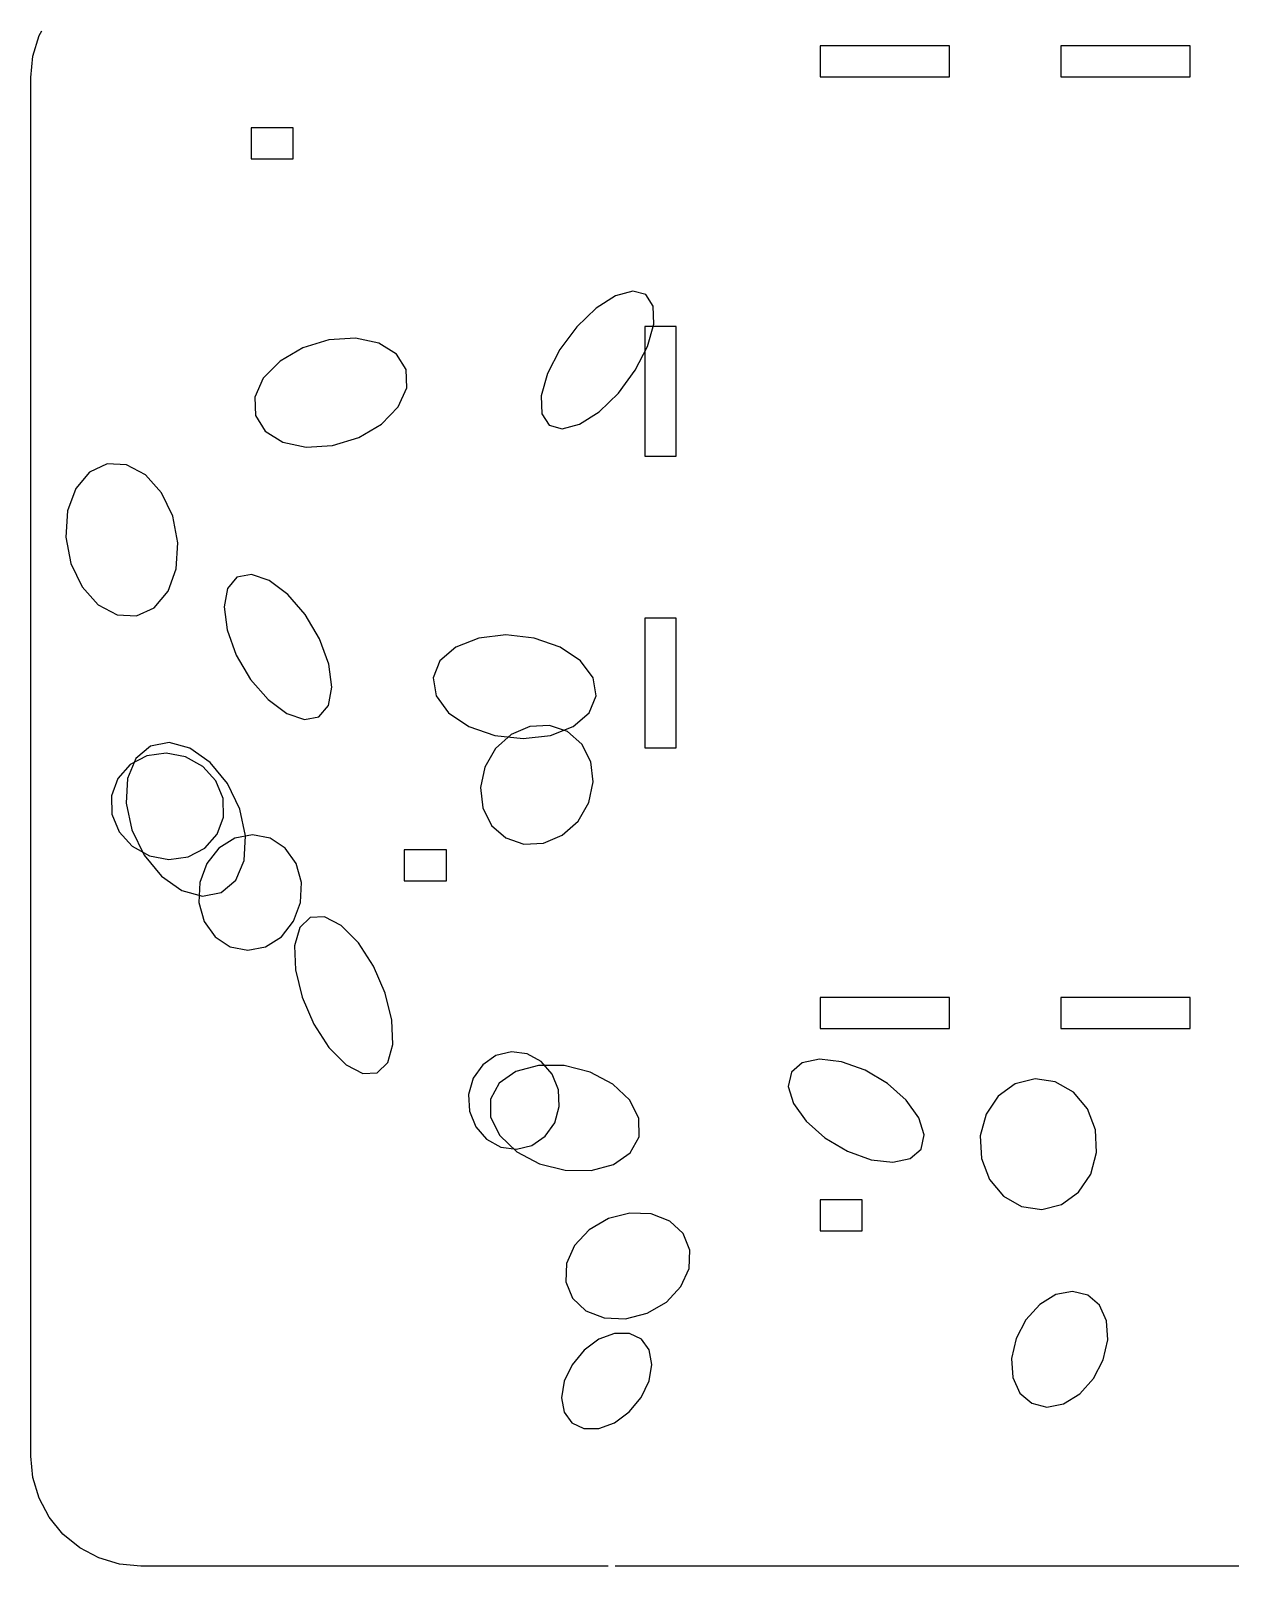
# Model space of a CAD drawing. Header units: millimetres. Extents: x 3 to 297, y 9 to 291.
# Drawn here: x 8.9 to 118.6, y 8.9 to 149.3 of the extents above; entities that cross this region are included whole.
import ezdxf

# ---------------------------------------------------------------- set-up
doc = ezdxf.new("R2010")
doc.units = ezdxf.units.MM
doc.layers.add('CUT', color=1, linetype='CONTINUOUS')
doc.layers.add('SCORE', color=7, linetype='CONTINUOUS')

msp = doc.modelspace()

# ---------------------------------------------------------------- linework, layer by layer
at = {"layer": 'CUT', "color": 1}
for points in [[(61.7008, 8.925), (18.9963, 8.925), (17.0344, 9.1182), (15.1443, 9.6916), (13.4024, 10.6226), (11.8756, 11.8756), (10.6226, 13.4024), (9.6916, 15.1443), (9.1182, 17.0344), (8.925, 18.9963), (8.925, 145.0037), (9.1182, 146.9656), (9.6916, 148.8557), (9.9264, 149.295)], [(249.7664, 14.1302), (249.3774, 13.4024), (248.1244, 11.8756), (246.5976, 10.6226), (244.8557, 9.6916), (242.9656, 9.1182), (241.0037, 8.925), (62.3508, 8.925)]]:
    msp.add_lwpolyline(points, dxfattribs=at)
for points in [[(81.075, 145.075), (92.925, 145.075), (92.925, 147.925), (81.075, 147.925), (81.075, 145.075)], [(114.925, 145.075), (114.925, 147.925), (103.075, 147.925), (103.075, 145.075), (114.925, 145.075)], [(29.075, 137.575), (32.925, 137.575), (32.925, 140.425), (29.075, 140.425), (29.075, 137.575)], [(67.925, 110.4083), (67.925, 122.2583), (65.075, 122.2583), (65.075, 110.4083), (67.925, 110.4083)], [(67.925, 83.7417), (67.925, 95.5917), (65.075, 95.5917), (65.075, 83.7417), (67.925, 83.7417)], [(46.925, 71.575), (46.925, 74.425), (43.075, 74.425), (43.075, 71.575), (46.925, 71.575)], [(81.075, 58.075), (92.925, 58.075), (92.925, 60.925), (81.075, 60.925), (81.075, 58.075)], [(103.075, 58.075), (114.925, 58.075), (114.925, 60.925), (103.075, 60.925), (103.075, 58.075)], [(84.925, 39.575), (84.925, 42.425), (81.075, 42.425), (81.075, 39.575), (84.925, 39.575)]]:
    msp.add_lwpolyline(points, close=True, dxfattribs=at)
at = {"layer": 'SCORE', "color": 7}
for points in [[(65.1682, 125.1672), (63.9726, 125.4962), (62.3868, 125.0655), (60.6021, 123.9269), (58.8336, 122.218), (57.2947, 120.1446), (56.1711, 117.9571), (55.5982, 115.9191), (55.6451, 114.2765), (56.3063, 113.2274), (57.5018, 112.8984), (59.0876, 113.3291), (60.8724, 114.4676), (62.6409, 116.1766), (64.1797, 118.2499), (65.3034, 120.4375), (65.8763, 122.4755), (65.8293, 124.1181), (65.1682, 125.1672)], [(43.2491, 118.3144), (42.3603, 119.7407), (40.7474, 120.7417), (38.605, 121.1967), (36.1913, 121.0507), (33.7976, 120.3215), (31.7126, 119.0969), (30.1877, 117.5247), (29.4069, 115.7945), (29.4644, 114.1149), (30.3531, 112.6886), (31.966, 111.6876), (34.1084, 111.2326), (36.5221, 111.3785), (38.9158, 112.1078), (41.0008, 113.3323), (42.5257, 114.9046), (43.3065, 116.6348), (43.2491, 118.3144)], [(15.9122, 109.6991), (14.295, 108.9508), (13.0354, 107.4548), (12.2853, 105.3916), (12.1351, 103.0102), (12.603, 100.5976), (13.6326, 98.4449), (15.0996, 96.8117), (16.8272, 95.8951), (18.6069, 95.8056), (20.224, 96.554), (21.4837, 98.0499), (22.2338, 100.1131), (22.384, 102.4946), (21.9161, 104.9071), (20.8865, 107.0598), (19.4195, 108.693), (17.6919, 109.6096), (15.9122, 109.6991)], [(27.7764, 99.3291), (26.9082, 98.3019), (26.5963, 96.6303), (26.8783, 94.5158), (27.7203, 92.2135), (29.0206, 90.0011), (30.6225, 88.1454), (32.3327, 86.8703), (33.9449, 86.3295), (35.2647, 86.5884), (36.133, 87.6156), (36.4449, 89.2872), (36.1628, 91.4017), (35.3209, 93.704), (34.0205, 95.9164), (32.4187, 97.7721), (30.7085, 99.0472), (29.0962, 99.588), (27.7764, 99.3291)], [(45.7083, 90.1456), (45.9801, 88.4999), (47.1172, 86.953), (48.9824, 85.6915), (51.3507, 84.8676), (53.9365, 84.5806), (56.4278, 84.8651), (58.5242, 85.687), (59.9728, 86.9469), (60.5989, 88.4929), (60.3271, 90.1387), (59.1899, 91.6856), (57.3248, 92.9471), (54.9565, 93.771), (52.3707, 94.058), (49.8794, 93.7734), (47.783, 92.9516), (46.3344, 91.6917), (45.7083, 90.1456)], [(58.001, 85.2238), (56.3526, 85.7872), (54.5633, 85.6963), (52.849, 84.962), (51.4163, 83.673), (50.4382, 81.9846), (50.0325, 80.1006), (50.2483, 78.2481), (51.0594, 76.6507), (52.3681, 75.5009), (54.0165, 74.9375), (55.8057, 75.0284), (57.5201, 75.7627), (58.9527, 77.0517), (59.9309, 78.7401), (60.3366, 80.6241), (60.1208, 82.4766), (59.3097, 84.074), (58.001, 85.2238)], [(23.0813, 82.9217), (21.3032, 83.2606), (19.5403, 83.0124), (18.0053, 82.2069), (16.8834, 80.9414), (16.3098, 79.3684), (16.3537, 77.6777), (17.0099, 76.0733), (18.1992, 74.7485), (19.7781, 73.8633), (21.5562, 73.5244), (23.3191, 73.7726), (24.8541, 74.5781), (25.976, 75.8436), (26.5496, 77.4166), (26.5056, 79.1073), (25.8495, 80.7117), (24.6602, 82.0365), (23.0813, 82.9217)], [(19.8669, 83.8888), (18.5475, 82.7524), (17.7776, 80.9463), (17.6501, 78.6884), (18.1805, 76.2509), (19.3047, 73.928), (20.8871, 71.9997), (22.737, 70.6987), (24.6311, 70.1819), (26.341, 70.5116), (27.6605, 71.648), (28.4304, 73.4541), (28.5578, 75.712), (28.0275, 78.1495), (26.9033, 80.4724), (25.3208, 82.4007), (23.471, 83.7017), (21.5769, 84.2185), (19.8669, 83.8888)], [(24.3789, 71.4361), (24.3035, 69.6017), (24.7928, 67.8784), (25.7876, 66.4739), (27.1681, 65.5577), (28.7677, 65.2402), (30.3934, 65.5597), (31.8493, 66.4778), (32.9596, 67.8836), (33.5905, 69.6077), (33.6659, 71.442), (33.1766, 73.1654), (32.1818, 74.5699), (30.8013, 75.4861), (29.2018, 75.8036), (27.576, 75.4841), (26.1202, 74.566), (25.0098, 73.1601), (24.3789, 71.4361)], [(34.4624, 68.2246), (33.5109, 67.3048), (33.0445, 65.6408), (33.1195, 63.4334), (33.7267, 60.9487), (34.793, 58.4865), (36.1898, 56.3438), (37.7485, 54.7789), (39.2812, 53.9807), (40.603, 54.0454), (41.5545, 54.9652), (42.0209, 56.6292), (41.9459, 58.8366), (41.3387, 61.3213), (40.2724, 63.7835), (38.8756, 65.9262), (37.3169, 67.491), (35.7842, 68.2893), (34.4624, 68.2246)], [(52.8668, 55.9535), (51.4554, 55.6102), (50.2425, 54.7717), (49.3744, 53.5392), (48.9557, 52.0614), (49.0371, 50.5164), (49.6086, 49.0907), (50.6013, 47.9562), (51.8955, 47.2497), (53.3352, 47.0564), (54.7466, 47.3998), (55.9595, 48.2382), (56.8276, 49.4707), (57.2463, 50.9486), (57.1649, 52.4935), (56.5934, 53.9192), (55.6007, 55.0538), (54.3065, 55.7603), (52.8668, 55.9535)], [(78.4567, 54.0804), (78.1773, 52.7926), (78.6466, 51.237), (79.808, 49.6012), (81.5215, 48.0824), (83.5803, 46.8638), (85.7362, 46.0925), (87.729, 45.8614), (89.3185, 46.1984), (90.313, 47.0629), (90.5924, 48.3506), (90.1231, 49.9062), (88.9617, 51.5421), (87.2482, 53.0609), (85.1894, 54.2795), (83.0336, 55.0508), (81.0407, 55.2819), (79.4512, 54.9449), (78.4567, 54.0804)], [(50.9504, 51.6282), (50.9656, 49.9658), (51.7985, 48.2964), (53.3486, 46.8215), (55.429, 45.7189), (57.7888, 45.1215), (60.1432, 45.1015), (62.2084, 45.6612), (63.7352, 46.7332), (64.5396, 48.1881), (64.5244, 49.8505), (63.6915, 51.5199), (62.1413, 52.9948), (60.0609, 54.0974), (57.7012, 54.6948), (55.3468, 54.7148), (53.2816, 54.1551), (51.7547, 53.0831), (50.9504, 51.6282)], [(100.739, 53.4826), (98.9294, 53.0287), (97.375, 51.9091), (96.2633, 50.2589), (95.7284, 48.2771), (95.8347, 46.2027), (96.5695, 44.2859), (97.8441, 42.758), (99.5048, 41.8032), (101.3512, 41.5367), (103.1608, 41.9906), (104.7151, 43.1102), (105.8268, 44.7604), (106.3618, 46.7422), (106.2555, 48.8166), (105.5207, 50.7334), (104.2461, 52.2613), (102.5854, 53.2161), (100.739, 53.4826)], [(61.7335, 40.7102), (59.9751, 39.6855), (58.6424, 38.2626), (57.8963, 36.6129), (57.8267, 34.9354), (58.442, 33.4325), (59.6679, 32.2855), (61.3568, 31.6327), (63.3047, 31.5528), (65.2768, 32.0555), (67.0352, 33.0802), (68.3679, 34.5031), (69.114, 36.1529), (69.1837, 37.8303), (68.5684, 39.3332), (67.3424, 40.4802), (65.6536, 41.133), (63.7056, 41.2129), (61.7335, 40.7102)], [(105.5474, 33.7197), (104.1637, 34.0572), (102.6381, 33.7571), (101.1546, 32.8556), (99.8921, 31.4615), (99.0029, 29.7428), (98.5942, 27.9069), (98.7154, 26.1752), (99.3517, 24.7566), (100.4265, 23.8222), (101.8102, 23.4846), (103.3357, 23.7847), (104.8192, 24.6862), (106.0817, 26.0803), (106.971, 27.799), (107.3796, 29.6349), (107.2585, 31.3666), (106.6222, 32.7852), (105.5474, 33.7197)], [(64.7443, 29.6928), (63.6463, 30.2122), (62.2981, 30.2066), (60.8622, 29.6768), (59.5119, 28.6867), (58.41, 27.3556), (57.6894, 25.8441), (57.437, 24.3346), (57.6833, 23.0091), (58.3986, 22.0274), (59.4966, 21.508), (60.8448, 21.5136), (62.2806, 22.0434), (63.631, 23.0335), (64.7329, 24.3646), (65.4535, 25.8761), (65.7058, 27.3856), (65.4595, 28.7111), (64.7443, 29.6928)]]:
    msp.add_lwpolyline(points, dxfattribs=at)

doc.saveas('drawing.dxf')
